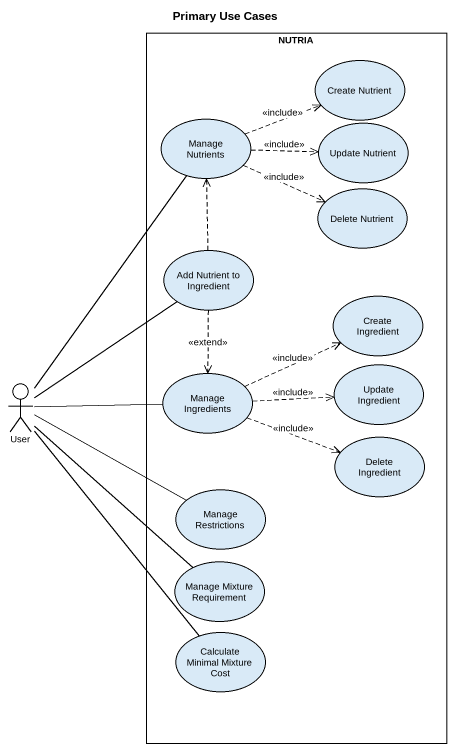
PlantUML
@startuml
title Primary Use Cases
rectangle NUTRIA {
  usecase "Create Nutrient" as Create_Nutrient
  usecase "Manage Nutrients" as Manage_Nutrients
  usecase "Update Nutrient" as Update_Nutrient
  usecase "Delete Nutrient" as Delete_Nutrient
  usecase "Add Nutrient to Ingredient" as Add_Nutrient_to_Ingredient
  usecase "Create Ingredient" as Create_Ingredient
  usecase "Manage Ingredients" as Manage_Ingredients
  usecase "Update Ingredient" as Update_Ingredient
  usecase "Delete Ingredient" as Delete_Ingredient
  usecase "Manage Restrictions" as Manage_Restrictions
  usecase "Manage Mixture Requirement" as Manage_Mixture_Requirement
  usecase "Calculate Minimal Mixture Cost" as Calculate_Minimal_Mixture
}
actor User
Manage_Nutrients .right.> Create_Nutrient : <<include>>
Manage_Nutrients .right.> Update_Nutrient : <<include>>
Manage_Nutrients .right.> Delete_Nutrient : <<include>>
Add_Nutrient_to_Ingredient .up.> Manage_Nutrients
Add_Nutrient_to_Ingredient ..> Manage_Ingredients : <<extend>>
User -up- Manage_Nutrients
User -up- Add_Nutrient_to_Ingredient
User -right- Manage_Ingredients
User -right- Manage_Restrictions
User -- Manage_Mixture_Requirement
User -- Calculate_Minimal_Mixture
Manage_Ingredients .right.> Create_Ingredient : <<include>>
Manage_Ingredients .right.> Update_Ingredient : <<include>>
Manage_Ingredients .right.> Delete_Ingredient : <<include>>
@enduml
